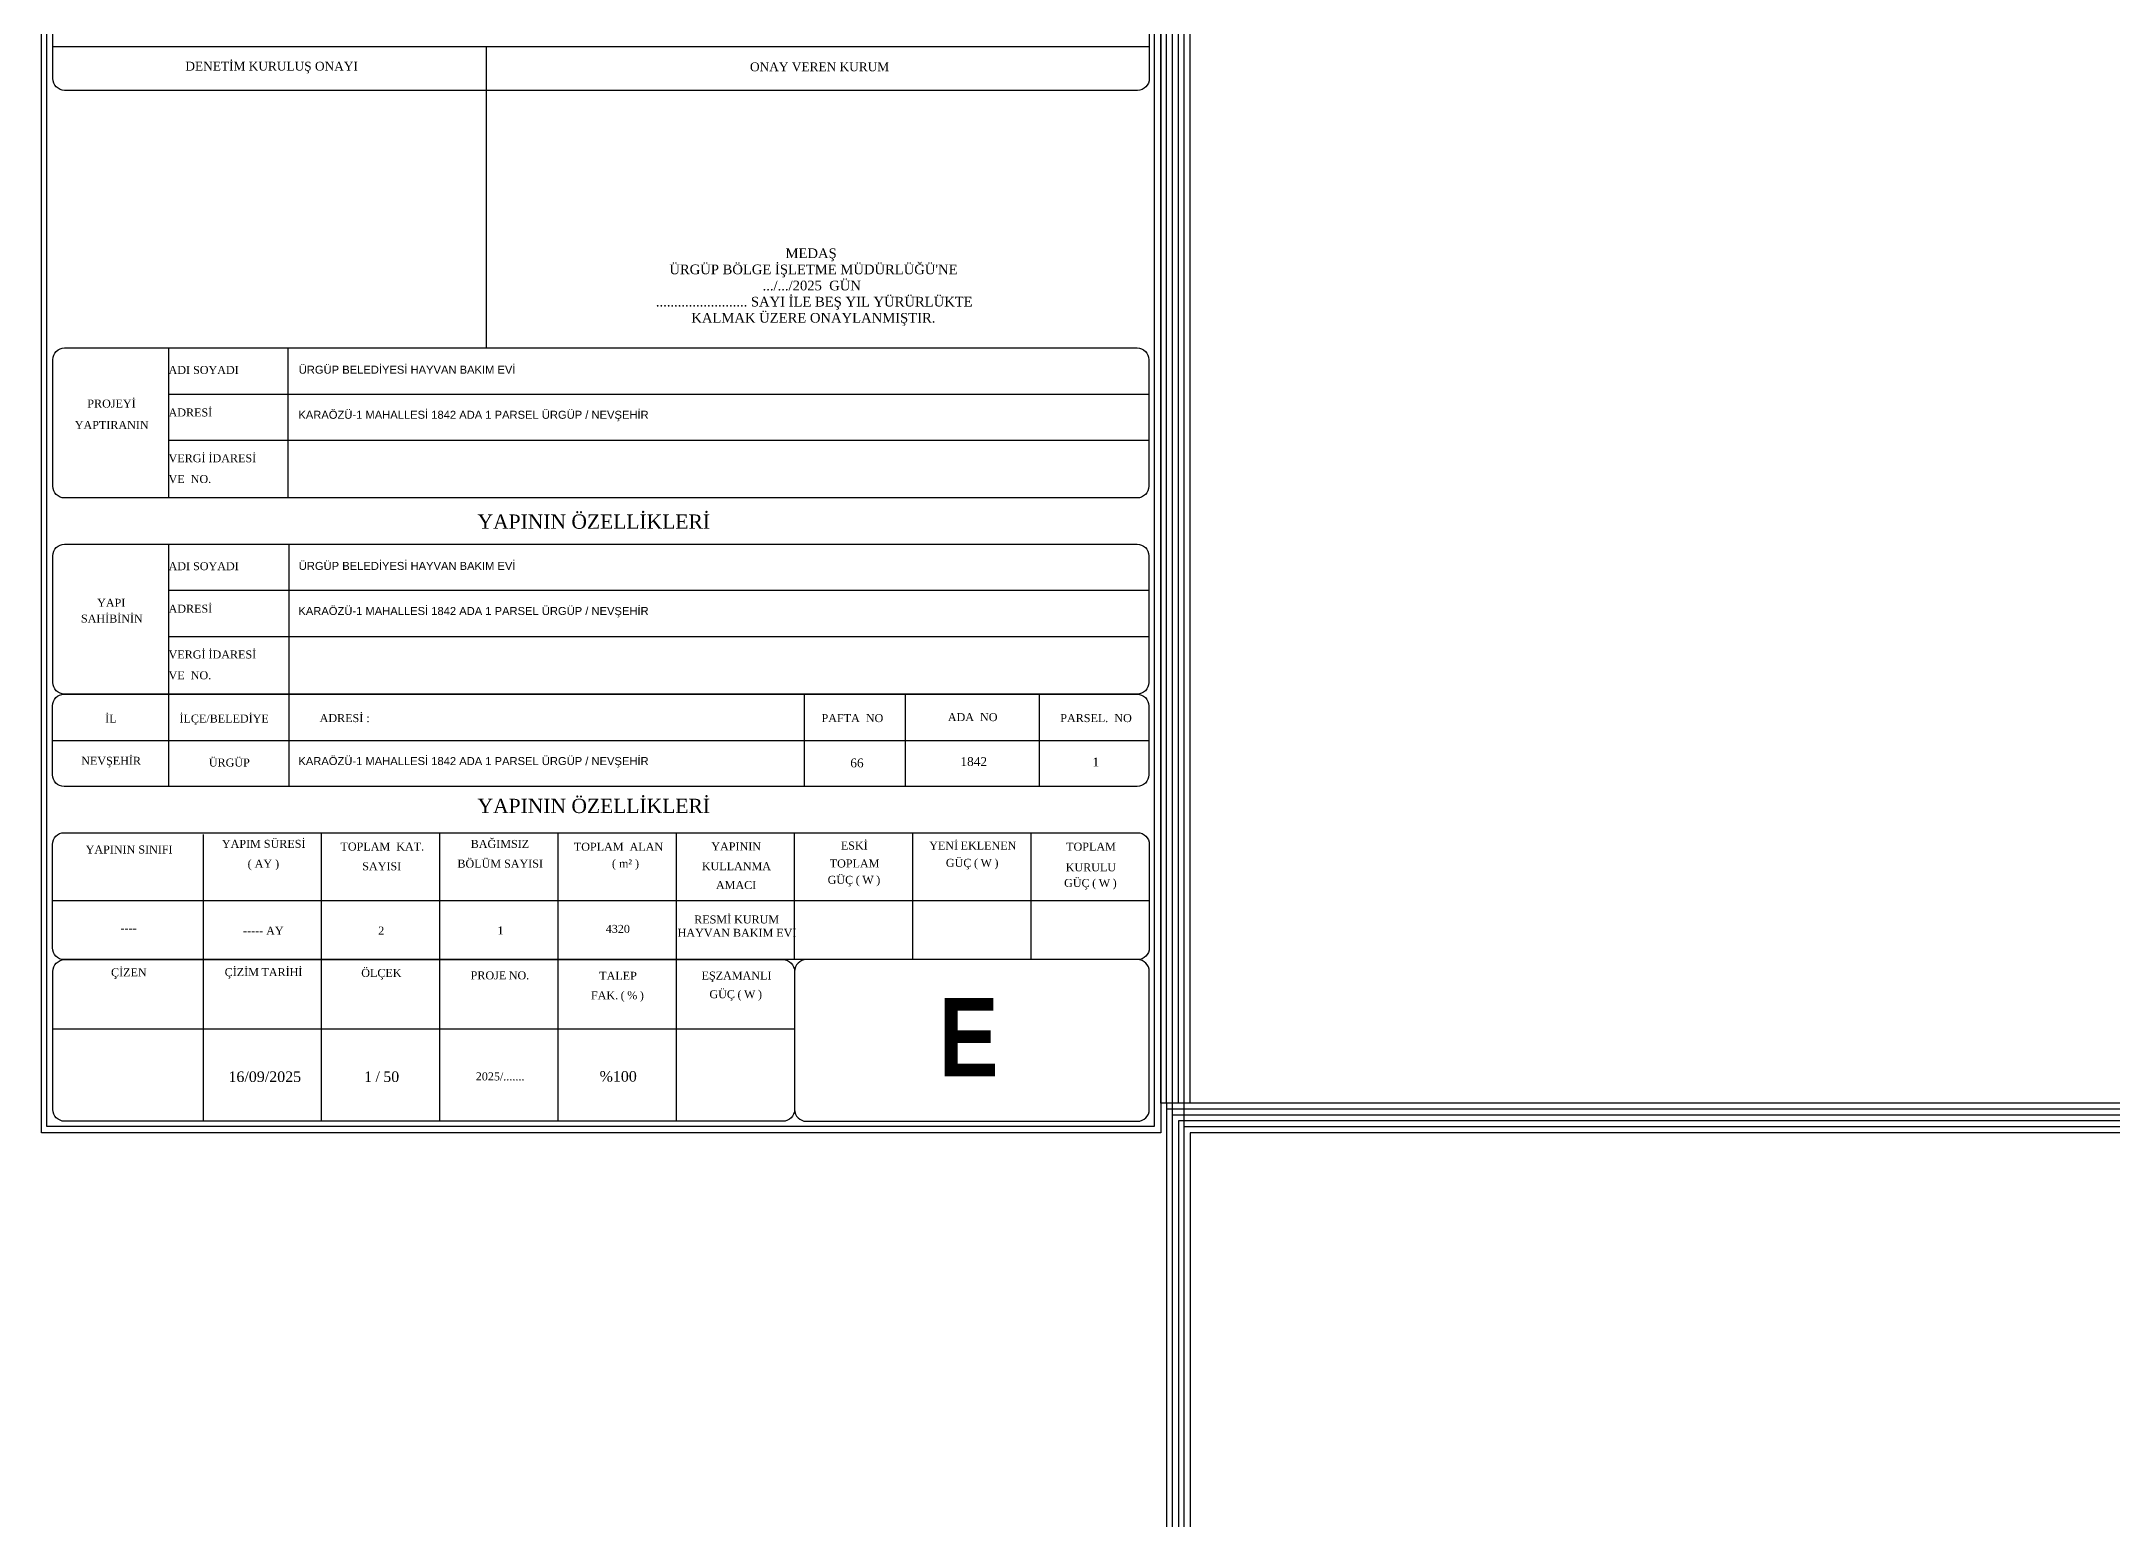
# Model space of a CAD drawing. Header units: millimetres. Extents: x 2046 to 14753, y 2361 to 29276.
# Drawn here: x 2046 to 3803, y 25704 to 26958 of the extents above; entities that cross this region are included whole.
import ezdxf

# ---------------------------------------------------------------- set-up
doc = ezdxf.new("R2010")
doc.units = ezdxf.units.MM
doc.layers.add('yazi', color=251, linetype='Continuous', lineweight=25)
doc.styles.add('Elektrik Yazı', font='times.ttf')

msp = doc.modelspace()

# ---------------------------------------------------------------- linework, layer by layer
at = {"layer": 'yazi'}
for p, q in [((2985.815, 26953.605), (2055.315, 26953.605)), ((2422.923, 26953.605), (2422.923, 26698.127)), ((2153.523, 26698.127), (2153.523, 26570.796)), ((2254.86, 26698.127), (2254.86, 26570.796)), ((2153.523, 26658.949), (2985.815, 26658.949)), ((2153.523, 26619.77), (2985.815, 26619.77)), ((2153.523, 26531.617), (2153.523, 26325.927)), ((2255.487, 26531.617), (2255.487, 26325.927)), ((2153.523, 26492.438), (2985.815, 26492.438)), ((2153.523, 26453.259), (2985.815, 26453.259)), ((2693.28, 26325.927), (2693.28, 26404.285)), ((2778.802, 26325.927), (2778.802, 26404.285)), ((2892.643, 26325.927), (2892.643, 26404.285)), ((2054.959, 26365.106), (2985.46, 26365.106)), ((2183.11, 26041.88), (2183.11, 26285.311)), ((2283.448, 26041.88), (2283.448, 26286.748)), ((2383.786, 26041.88), (2383.786, 26286.748)), ((2484.125, 26041.88), (2484.125, 26286.748)), ((2584.463, 26041.88), (2584.463, 26286.748)), ((2684.801, 26179.006), (2684.801, 26286.748)), ((2785.139, 26179.006), (2785.139, 26286.748)), ((2885.477, 26179.006), (2885.477, 26286.748)), ((2055.315, 26229.1), (2985.815, 26229.1)), ((2055.315, 26120.238), (2684.801, 26120.238)), ((11484.215, 26057.18), (2995.515, 26057.18)), ((3000.515, 26057.18), (3000.515, 2361.267)), ((11479.215, 26052.18), (3000.515, 26052.18)), ((11474.215, 26047.18), (3005.515, 26047.18)), ((3010.515, 26042.18), (3010.515, 2361.267)), ((11469.215, 26042.18), (3010.515, 26042.18)), ((11464.215, 26037.18), (3015.515, 26037.18)), ((3020.515, 26032.18), (3020.515, 2361.267)), ((11459.215, 26032.18), (3020.515, 26032.18))]:
    msp.add_line(p, q, dxfattribs=at)
for points in [[(2995.515, 26057.18), (2995.515, 29275.994), (11484.215, 29275.994), (11484.215, 26057.18)], [(3000.515, 26057.18), (3000.515, 29270.994), (11479.215, 29270.994), (11479.215, 11151.662)], [(3005.515, 8020.024), (3005.515, 29265.994), (11474.215, 29265.994), (11474.215, 26057.18)], [(3010.515, 26057.18), (3010.515, 29260.994), (11469.215, 29260.994), (11469.215, 11151.662)], [(3015.515, 8020.024), (3015.515, 29255.994), (11464.215, 29255.994), (11464.215, 26057.18)], [(3020.515, 26057.18), (3020.515, 29250.994), (11459.215, 29250.994), (11459.215, 11151.662)], [(2045.615, 26032.18), (2045.615, 27382.151), (2995.515, 27382.151), (2995.515, 26032.18), (2045.615, 26032.18)]]:
    msp.add_lwpolyline(points, dxfattribs=at)
at = {"layer": 'yazi', "lineweight": 30}
msp.add_lwpolyline([(2050.277, 27376.826), (2989.889, 27376.826), (2989.889, 26037.536), (2050.277, 26037.536)], close=True, dxfattribs=at)
for points in [[(2065.315, 26992.784), (2975.815, 26992.784, -0.41421356), (2985.815, 26982.784), (2985.815, 26926.668, -0.41421356), (2975.815, 26916.668), (2065.315, 26916.668, -0.41421356), (2055.315, 26926.668), (2055.315, 26982.784, -0.41421356)], [(2065.315, 26698.127), (2975.46, 26698.127, -0.41421356), (2985.46, 26688.127), (2985.46, 26580.796, -0.41421356), (2975.46, 26570.796), (2065.315, 26570.796, -0.41421356), (2055.315, 26580.796), (2055.315, 26688.127, -0.41421356)], [(2065.315, 26531.617), (2975.46, 26531.617, -0.41421356), (2985.46, 26521.617), (2985.46, 26414.285, -0.41421356), (2975.46, 26404.285), (2065.315, 26404.285, -0.41421356), (2055.315, 26414.285), (2055.315, 26521.617, -0.41421356)], [(2064.959, 26404.285), (2975.46, 26404.285, -0.41421356), (2985.46, 26394.285), (2985.46, 26335.927, -0.41421356), (2975.46, 26325.927), (2064.959, 26325.927, -0.41421356), (2054.959, 26335.927), (2054.959, 26394.285, -0.41421356)], [(2064.959, 26286.748), (2975.815, 26286.748, -0.41421356), (2985.815, 26276.748), (2985.815, 26189.006, -0.41421356), (2975.815, 26179.006), (2064.959, 26179.006, -0.41421356), (2054.959, 26189.006), (2054.959, 26276.748, -0.41421356)], [(2065.315, 26179.006), (2674.801, 26179.006, -0.41421356), (2684.801, 26169.006), (2684.801, 26051.88, -0.41421356), (2674.801, 26041.88), (2065.315, 26041.88, -0.41421356), (2055.315, 26051.88), (2055.315, 26169.006, -0.41421356)], [(2975.815, 26179.006), (2694.801, 26179.006, 0.41421356), (2684.801, 26169.006), (2684.801, 26051.88, 0.41421356), (2694.801, 26041.88), (2975.815, 26041.88, 0.41421356), (2985.815, 26051.88), (2985.815, 26169.006, 0.41421356)]]:
    msp.add_lwpolyline(points, format="xyb", close=True, dxfattribs=at)

# ---------------------------------------------------------------- texts
at = {"layer": 'yazi', "lineweight": 30, "attachment_point": 1, "style": 'Elektrik Yazı'}
for s, insert, char_height, width in [('\\pi112.4776;DENETİM KURULUŞ ONAYI', (2055.315, 26940.92), 7.48818, 367.60848), ('\\pi224.01594;ONAY VEREN KURUM', (2422.923, 26940.38), 7.48818, 562.89198), ('ADI SOYADI', (2153.523, 26682.807), 6.7898, 101.33613), ('{\\fArial|b0|i0|c162|p34;ÜRGÜP BELEDİYESİ HAYVAN BAKIM EVİ}', (2264.016, 26683.014), 6.78978, 520.70736), ('\\pi29.25631;PROJEYİ ', (2055.315, 26654.247), 6.78978, 98.2086), ('ADRESİ', (2153.523, 26646.73), 6.7898, 101.33613), ('\\pi18.58946;YAPTIRANIN', (2055.315, 26636.081), 6.78978, 98.2086), ('{\\fArial|b0|i0|c162|p34;KARAÖZÜ-1 MAHALLESİ 1842 ADA 1 PARSEL ÜRGÜP / NEVŞEHİR}', (2263.672, 26644.766), 6.78978, 519.5868), ('VERGİ İDARESİ', (2153.523, 26607.883), 6.78978, 101.33613), ('VE  NO.', (2153.523, 26590.258), 6.7898, 101.33613), ('YAPININ ÖZELLİKLERİ ', (2415.746, 26556.762), 12.09178, 245.94036), ('ADI SOYADI', (2153.523, 26516.296), 6.7898, 101.33613), ('{\\fArial|b0|i0|c162|p34;ÜRGÜP BELEDİYESİ HAYVAN BAKIM EVİ}', (2264.016, 26516.504), 6.78978, 520.70736), ('\\pi23.86904;SAHİBİNİN', (2055.315, 26471.824), 6.78978, 98.2086), ('\\pi37.57587;YAPI', (2055.315, 26485.236), 6.78978, 98.2086), ('ADRESİ', (2153.523, 26480.219), 6.7898, 101.33613), ('{\\fArial|b0|i0|c162|p34;KARAÖZÜ-1 MAHALLESİ 1842 ADA 1 PARSEL ÜRGÜP / NEVŞEHİR}', (2263.672, 26478.256), 6.78978, 519.5868), ('VERGİ İDARESİ', (2153.523, 26441.372), 6.78978, 101.33613), ('VE  NO.', (2153.523, 26423.747), 6.7898, 101.33613), ('\\pi44.78325;İL', (2054.959, 26386.908), 6.78978, 98.56405), ('İLÇE/BELEDİYE', (2162.793, 26386.977), 6.78978, 109.14684), ('ADRESİ :', (2281.742, 26387.386), 6.7898, 109.14684), ('PAFTA  NO', (2707.661, 26387.386), 6.7898, 109.14684), ('ADA  NO', (2814.86, 26388.221), 6.7898, 109.14684), ('PARSEL.  NO', (2910.301, 26387.386), 6.78978, 109.14684), ('\\pi24.45307;NEVŞEHİR', (2054.959, 26351.174), 6.78978, 98.56405), ('\\pi34.19349;ÜRGÜP', (2153.523, 26349.661), 6.78978, 101.96383), ('{\\fArial|b0|i0|c162|p34;KARAÖZÜ-1 MAHALLESİ 1842 ADA 1 PARSEL ÜRGÜP / NEVŞEHİR}', (2263.672, 26350.924), 6.78978, 519.5868), ('\\pi36.56619;66', (2695.505, 26349.692), 7.495, 83.29684), ('\\pi46.73176;1842', (2778.802, 26350.847), 7.495, 113.84105), ('\\pi44.96553;1', (2892.643, 26350.429), 7.495, 92.81667), ('YAPININ ÖZELLİKLERİ ', (2415.746, 26315.51), 12.09178, 245.94036), ('\\pi15.65966;YAPIM SÜRESİ', (2183.11, 26280.671), 6.78978, 100.33814), ('\\pi16.00478;TOPLAM  KAT.', (2283.448, 26278.387), 6.78978, 100.33814), ('\\pi26.16253;BAĞIMSIZ', (2383.786, 26280.625), 6.78978, 100.33814), ('\\pi13.35398;TOPLAM  ALAN', (2484.125, 26278.215), 6.78978, 100.33814), ('\\pi29.6798;YAPININ', (2584.463, 26278.474), 6.78978, 100.33814), ('\\pi39.255;ESKİ', (2684.801, 26279.239), 6.78978, 100.33814), ('\\pi13.93027;YENİ{\\fTw Cen MT Condensed Extra Bold|b0|i0|c162|p34; }EKLENEN', (2785.139, 26279.239), 6.78978, 100.33814), ('\\pi29.81687;TOPLAM', (2885.477, 26278.294), 6.78978, 100.33814), ('\\pi28.1806;YAPININ SINIFI', (2054.959, 26275.869), 6.78978, 128.15076), ('\\pi37.49514;( AY )', (2183.11, 26263.846), 6.78978, 100.33814), ('\\pi34.45027;SAYISI', (2283.448, 26261.637), 6.78978, 100.33814), ('\\pi14.86418;BÖLÜM SAYISI', (2383.786, 26263.874), 6.78978, 100.33814), ('\\pi32.86174;     ( m² )', (2484.125, 26264.003), 6.78978, 100.33814), ('\\pi21.62703;KULLANMA', (2584.463, 26261.724), 6.78978, 100.33814), ('\\pi29.81687;TOPLAM', (2684.801, 26264.017), 6.78978, 100.33814), ('\\pi28.06763;GÜÇ{\\fTw Cen MT Condensed Extra Bold|b0|i0|c162|p34; }({\\fTw Cen MT Condensed Extra Bold|b0|i0|c162|p34; }W{\\fTw Cen MT Condensed Extra Bold|b0|i0|c162|p34; })', (2785.139, 26264.552), 6.789779, 100.33814), ('\\pi29.42035;KURULU', (2885.477, 26260.755), 6.78978, 100.33814), ('\\pi33.62051;AMACI', (2584.463, 26245.73), 6.78978, 100.33814), ('\\pi28.06763;GÜÇ{\\fTw Cen MT Condensed Extra Bold|b0|i0|c162|p34; }({\\fTw Cen MT Condensed Extra Bold|b0|i0|c162|p34; }W{\\fTw Cen MT Condensed Extra Bold|b0|i0|c162|p34; })', (2684.801, 26250.14), 6.789779, 100.33814), ('\\pi28.06763;GÜÇ{\\fTw Cen MT Condensed Extra Bold|b0|i0|c162|p34; }({\\fTw Cen MT Condensed Extra Bold|b0|i0|c162|p34; }W{\\fTw Cen MT Condensed Extra Bold|b0|i0|c162|p34; })', (2885.477, 26247.501), 6.789779, 100.33814), ('\\pi40.4005;4320', (2484.125, 26208.516), 6.78978, 100.33814), ('\\pi15.12608;RESMİ KURUM\\P\\pi1.08881;HAYVAN BAKIM EVİ', (2584.463, 26216.514), 6.78978, 100.33814), ('\\pi57.80206;----', (2054.959, 26209.209), 6.78978, 128.15076), ('\\pi33.60583;----- AY', (2183.11, 26206.942), 6.78978, 100.33814), ('\\pi47.97843;2', (2283.448, 26207.054), 6.78978, 100.33814), ('\\pi48.86203;1', (2383.786, 26207.228), 6.78978, 100.33814), ('\\pi49.39288;ÇİZEN', (2055.315, 26171.623), 6.78978, 127.79531), ('\\pi18.0105;ÇİZİM{\\fTw Cen MT Condensed Extra Bold|b0|i0|c162|p34; }TARİHİ', (2183.11, 26171.836), 6.78978, 100.33814), ('\\pi33.59604;ÖLÇEK', (2283.448, 26171.136), 6.78978, 100.33814), ('\\pi26.07306;PROJE{\\fTw Cen MT Condensed Extra Bold|b0|i0|c162|p34; }NO.', (2383.786, 26169.078), 6.78978, 100.33814), ('\\pi34.90308;TALEP', (2484.125, 26168.735), 6.78978, 100.33814), ('\\pi21.43367;EŞZAMANLI', (2584.463, 26168.917), 6.78978, 100.33814), ('\\pi27.83021;FAK.{\\fTw Cen MT Condensed Extra Bold|b0|i0|c162|p34; }({\\fTw Cen MT Condensed Extra Bold|b0|i0|c162|p34; }%{\\fTw Cen MT Condensed Extra Bold|b0|i0|c162|p34; })', (2484.125, 26152.153), 6.789779, 100.33814), ('\\pi28.06763;GÜÇ{\\fTw Cen MT Condensed Extra Bold|b0|i0|c162|p34; }({\\fTw Cen MT Condensed Extra Bold|b0|i0|c162|p34; }W{\\fTw Cen MT Condensed Extra Bold|b0|i0|c162|p34; })', (2584.463, 26153.089), 6.789779, 100.33814), ('{\\fTw Cen MT Condensed Extra Bold|b0|i0|c0|p34;E}', (2807.109, 26146.511), 66.57864, 706.61181), ('\\pi21.23639;16/09/2025', (2183.11, 26084.158), 8.96251, 100.33814), ('\\pi36.03032;1{\\fTw Cen MT Condensed Extra Bold|b0|i0|c162|p34; }/{\\fTw Cen MT Condensed Extra Bold|b0|i0|c162|p34; }50', (2283.448, 26084.158), 8.962509, 100.33814), ('\\pi30.44102;2025/.......', (2383.786, 26083.325), 6.78978, 100.33814), ('\\pi35.20033;%100', (2484.125, 26084.481), 8.96251, 100.33814)]:
    msp.add_mtext(s, dxfattribs=dict(at, insert=insert, char_height=char_height, width=width))
at = {"layer": 'yazi', "lineweight": -3, "insert": (2518.082, 26749.699), "char_height": 5.61618, "width": 359.64573, "attachment_point": 4, "style": 'Elektrik Yazı'}
msp.add_mtext("\\pi159.01796;{\\H1.4628x;MEDAŞ \\P\\pi60.4634;ÜRGÜP BÖLGE İŞLETME MÜDÜRLÜĞÜ'NE \\P\\pi139.56648;.../.../2025  GÜN \\P\\pi48.98442;......................... SAYI İLE BEŞ YIL YÜRÜRLÜKTE\\P\\pi79.10341;KALMAK ÜZERE ONAYLANMIŞTIR.}", dxfattribs=at)

doc.saveas('drawing.dxf')
